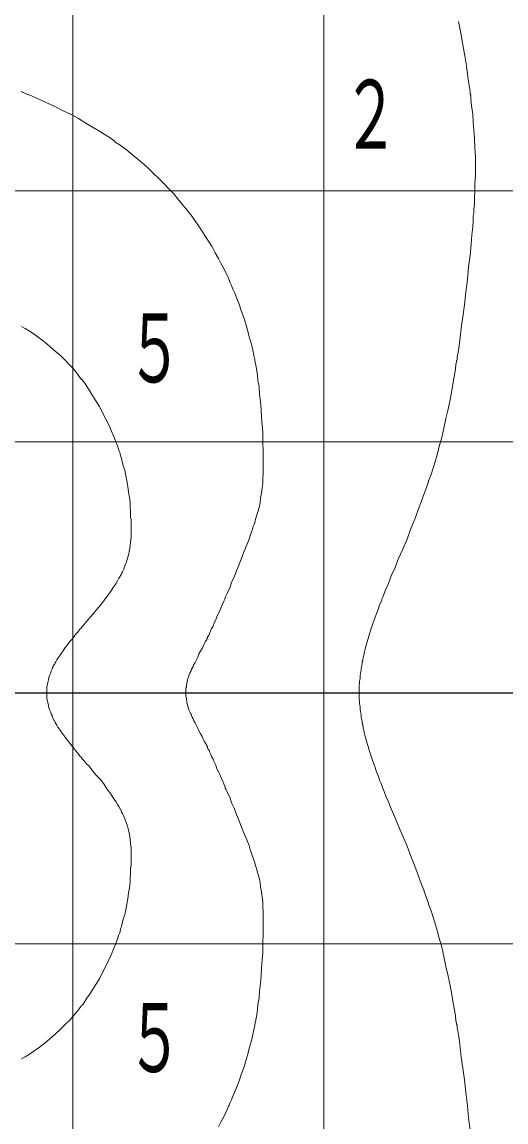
# Model space of a CAD drawing. Units: millimetres on the paper, scale 1:30. Extents: x 895 to 1260, y -330 to -40.
# Drawn here: x 1200.58 to 1213.46, y -127.95 to -98.69 of the extents above; entities that cross this region are included whole.
import ezdxf
from ezdxf.enums import TextEntityAlignment as Align

# ---------------------------------------------------------------- set-up
doc = ezdxf.new("R2010")
doc.units = ezdxf.units.MM
doc.layers.add('1_300', color=7, linetype='Continuous', lineweight=13)
doc.styles.add('ＭＳ ゴシック', font='')
doc.styles.get('ＭＳ ゴシック').set_extended_font_data('MS Gothic')

msp = doc.modelspace()

# ---------------------------------------------------------------- linework, layer by layer
at = {"layer": '1_300', "color": 70}
for p, q in [((1201.932, -63.129), (1201.932, -169.917)), ((1208.613, -63.129), (1208.613, -169.917)), ((1148.537, -103.174), (1241.977, -103.174)), ((1148.537, -109.855), (1241.977, -109.855)), ((1148.537, -123.209), (1241.977, -123.209))]:
    msp.add_line(p, q, dxfattribs=at)
at = {"layer": '1_300', "color": 1, "lineweight": 25}
msp.add_line((1148.537, -116.528), (1241.977, -116.528), dxfattribs=at)
at = {"layer": '1_300', "color": 4}
for points in [[(1212.196, -98.675), (1212.252, -98.983), (1212.308, -99.291), (1212.364, -99.585), (1212.406, -99.851), (1212.434, -100.075), (1212.462, -100.271), (1212.49, -100.425), (1212.504, -100.537), (1212.504, -100.607), (1212.518, -100.635), (1212.518, -100.649), (1212.518, -100.719), (1212.532, -100.832), (1212.546, -100.972), (1212.574, -101.14), (1212.588, -101.35), (1212.602, -101.56), (1212.616, -101.798), (1212.63, -102.036), (1212.644, -102.288), (1212.644, -102.526), (1212.644, -102.764), (1212.63, -102.988), (1212.63, -103.198), (1212.616, -103.38), (1212.616, -103.535), (1212.602, -103.661), (1212.602, -103.731), (1212.602, -103.745), (1212.602, -103.773), (1212.588, -103.843), (1212.588, -103.969), (1212.574, -104.137), (1212.546, -104.347), (1212.532, -104.599), (1212.504, -104.893), (1212.462, -105.201), (1212.434, -105.537), (1212.392, -105.873), (1212.35, -106.21), (1212.308, -106.532), (1212.266, -106.826), (1212.238, -107.078), (1212.21, -107.302), (1212.182, -107.47), (1212.154, -107.596), (1212.154, -107.68), (1212.14, -107.694), (1212.14, -107.722), (1212.126, -107.792), (1212.112, -107.918), (1212.084, -108.072), (1212.056, -108.268), (1212.014, -108.492), (1211.972, -108.73), (1211.916, -108.983), (1211.86, -109.235), (1211.804, -109.487), (1211.748, -109.739), (1211.678, -109.977), (1211.622, -110.201), (1211.566, -110.411), (1211.51, -110.579), (1211.468, -110.719), (1211.426, -110.831), (1211.398, -110.887), (1211.398, -110.915), (1211.384, -110.929), (1211.37, -110.999), (1211.328, -111.111), (1211.272, -111.252), (1211.202, -111.448), (1211.118, -111.658), (1211.034, -111.91), (1210.922, -112.162), (1210.824, -112.442), (1210.712, -112.708), (1210.599, -112.96), (1210.501, -113.212), (1210.403, -113.422), (1210.333, -113.618), (1210.263, -113.773), (1210.221, -113.884), (1210.179, -113.982), (1210.165, -114.025), (1210.151, -114.039), (1210.151, -114.067), (1210.137, -114.109), (1210.095, -114.193), (1210.067, -114.291), (1210.011, -114.417), (1209.969, -114.543), (1209.913, -114.683), (1209.871, -114.823), (1209.829, -114.963), (1209.787, -115.089), (1209.759, -115.201), (1209.731, -115.299), (1209.703, -115.397), (1209.689, -115.467), (1209.675, -115.537), (1209.661, -115.579), (1209.661, -115.621), (1209.647, -115.635), (1209.647, -115.649), (1209.647, -115.677), (1209.633, -115.705), (1209.633, -115.747), (1209.619, -115.803), (1209.605, -115.873), (1209.605, -115.929), (1209.591, -115.999), (1209.577, -116.083), (1209.577, -116.153), (1209.563, -116.223), (1209.563, -116.279), (1209.549, -116.335), (1209.549, -116.391), (1209.549, -116.433), (1209.549, -116.476), (1209.549, -116.503), (1209.549, -116.518), (1209.549, -116.531), (1209.549, -116.546), (1209.549, -116.574), (1209.549, -116.602), (1209.549, -116.657), (1209.549, -116.7), (1209.563, -116.77), (1209.563, -116.826), (1209.577, -116.896), (1209.577, -116.966), (1209.591, -117.036), (1209.605, -117.106), (1209.605, -117.176), (1209.619, -117.246), (1209.633, -117.288), (1209.633, -117.344), (1209.647, -117.372), (1209.647, -117.4), (1209.647, -117.414), (1209.661, -117.428), (1209.661, -117.47), (1209.675, -117.512), (1209.689, -117.582), (1209.703, -117.652), (1209.731, -117.736), (1209.759, -117.848), (1209.787, -117.96), (1209.829, -118.086), (1209.871, -118.212), (1209.913, -118.352), (1209.969, -118.492), (1210.011, -118.632), (1210.067, -118.758), (1210.095, -118.856), (1210.137, -118.94), (1210.151, -118.982), (1210.151, -118.996), (1210.165, -119.025), (1210.179, -119.066), (1210.221, -119.151), (1210.263, -119.277), (1210.333, -119.431), (1210.403, -119.613), (1210.501, -119.837), (1210.599, -120.075), (1210.712, -120.341), (1210.824, -120.607), (1210.922, -120.873), (1211.034, -121.139), (1211.118, -121.377), (1211.202, -121.602), (1211.272, -121.783), (1211.328, -121.938), (1211.37, -122.05), (1211.384, -122.106), (1211.398, -122.134), (1211.398, -122.148), (1211.426, -122.218), (1211.468, -122.33), (1211.51, -122.47), (1211.566, -122.638), (1211.622, -122.848), (1211.678, -123.058), (1211.748, -123.296), (1211.804, -123.548), (1211.86, -123.814), (1211.916, -124.066), (1211.972, -124.318), (1212.014, -124.556), (1212.056, -124.781), (1212.084, -124.963), (1212.112, -125.131), (1212.126, -125.243), (1212.14, -125.327), (1212.14, -125.341), (1212.154, -125.369), (1212.154, -125.439), (1212.182, -125.565), (1212.21, -125.747), (1212.238, -125.957), (1212.266, -126.223), (1212.308, -126.517), (1212.35, -126.825), (1212.392, -127.161), (1212.434, -127.512), (1212.462, -127.834), (1212.504, -128.156)], [(1200.558, -100.537), (1200.614, -100.565), (1200.628, -100.565), (1200.656, -100.579), (1200.712, -100.607), (1200.796, -100.635), (1200.936, -100.691), (1201.09, -100.762), (1201.258, -100.846), (1201.454, -100.93), (1201.664, -101.042), (1201.874, -101.14), (1202.084, -101.252), (1202.28, -101.378), (1202.476, -101.49), (1202.644, -101.588), (1202.799, -101.686), (1202.925, -101.77), (1203.023, -101.84), (1203.093, -101.896), (1203.135, -101.924), (1203.163, -101.938), (1203.177, -101.952), (1203.219, -101.98), (1203.289, -102.036), (1203.387, -102.106), (1203.499, -102.204), (1203.625, -102.302), (1203.779, -102.428), (1203.919, -102.554), (1204.073, -102.708), (1204.227, -102.848), (1204.367, -102.988), (1204.493, -103.128), (1204.619, -103.254), (1204.717, -103.38), (1204.801, -103.478), (1204.871, -103.563), (1204.913, -103.619), (1204.955, -103.661), (1204.955, -103.675), (1204.969, -103.675), (1204.997, -103.717), (1205.039, -103.773), (1205.11, -103.857), (1205.179, -103.969), (1205.264, -104.081), (1205.362, -104.221), (1205.446, -104.361), (1205.544, -104.515), (1205.642, -104.669), (1205.726, -104.823), (1205.81, -104.977), (1205.88, -105.117), (1205.95, -105.243), (1206.006, -105.355), (1206.048, -105.439), (1206.076, -105.509), (1206.09, -105.551), (1206.104, -105.565), (1206.104, -105.579), (1206.118, -105.621), (1206.16, -105.691), (1206.188, -105.789), (1206.244, -105.901), (1206.3, -106.042), (1206.356, -106.196), (1206.412, -106.364), (1206.482, -106.546), (1206.538, -106.728), (1206.594, -106.91), (1206.636, -107.092), (1206.692, -107.26), (1206.72, -107.414), (1206.748, -107.554), (1206.776, -107.666), (1206.79, -107.75), (1206.804, -107.806), (1206.804, -107.82), (1206.804, -107.834), (1206.818, -107.89), (1206.832, -107.974), (1206.846, -108.086), (1206.86, -108.226), (1206.888, -108.394), (1206.902, -108.591), (1206.93, -108.787), (1206.944, -108.997), (1206.958, -109.207), (1206.972, -109.403), (1206.986, -109.599), (1206.986, -109.767), (1206.986, -109.921), (1207, -110.047), (1207, -110.145), (1207, -110.215), (1207, -110.257), (1207, -110.271), (1207, -110.285), (1207, -110.313), (1207, -110.383), (1207, -110.467), (1207, -110.579), (1207, -110.691), (1206.986, -110.817), (1206.986, -110.943), (1206.972, -111.083), (1206.958, -111.223), (1206.93, -111.35), (1206.916, -111.476), (1206.888, -111.602), (1206.86, -111.714), (1206.832, -111.798), (1206.804, -111.882), (1206.79, -111.952), (1206.776, -111.98), (1206.776, -111.994), (1206.776, -112.008), (1206.762, -112.05), (1206.734, -112.106), (1206.706, -112.204), (1206.664, -112.316), (1206.622, -112.442), (1206.566, -112.596), (1206.496, -112.764), (1206.426, -112.946), (1206.356, -113.114), (1206.286, -113.282), (1206.23, -113.45), (1206.16, -113.59), (1206.118, -113.716), (1206.076, -113.814), (1206.034, -113.899), (1206.006, -113.954), (1205.992, -113.982), (1205.992, -113.997), (1205.992, -114.011), (1205.978, -114.039), (1205.95, -114.095), (1205.922, -114.151), (1205.894, -114.235), (1205.852, -114.319), (1205.81, -114.417), (1205.768, -114.501), (1205.74, -114.585), (1205.698, -114.669), (1205.67, -114.753), (1205.628, -114.823), (1205.6, -114.893), (1205.572, -114.949), (1205.558, -114.991), (1205.53, -115.033), (1205.515, -115.061), (1205.515, -115.075), (1205.515, -115.089), (1205.502, -115.089), (1205.502, -115.103), (1205.488, -115.131), (1205.46, -115.173), (1205.432, -115.229), (1205.404, -115.285), (1205.376, -115.355), (1205.334, -115.425), (1205.291, -115.495), (1205.264, -115.579), (1205.221, -115.649), (1205.193, -115.719), (1205.151, -115.775), (1205.138, -115.831), (1205.11, -115.873), (1205.095, -115.901), (1205.081, -115.929), (1205.081, -115.943), (1205.081, -115.957), (1205.067, -115.957), (1205.067, -115.971), (1205.053, -115.999), (1205.039, -116.027), (1205.025, -116.069), (1205.011, -116.111), (1204.997, -116.153), (1204.983, -116.195), (1204.969, -116.252), (1204.969, -116.293), (1204.955, -116.335), (1204.955, -116.377), (1204.941, -116.405), (1204.941, -116.448), (1204.941, -116.476), (1204.941, -116.489), (1204.941, -116.503), (1204.941, -116.518), (1204.941, -116.531), (1204.941, -116.546), (1204.941, -116.574), (1204.941, -116.602), (1204.941, -116.629), (1204.955, -116.672), (1204.955, -116.714), (1204.969, -116.756), (1204.969, -116.798), (1204.983, -116.84), (1204.997, -116.896), (1205.011, -116.938), (1205.025, -116.98), (1205.039, -117.022), (1205.053, -117.05), (1205.067, -117.078), (1205.067, -117.092), (1205.081, -117.092), (1205.081, -117.106), (1205.095, -117.134), (1205.11, -117.176), (1205.138, -117.218), (1205.151, -117.274), (1205.193, -117.33), (1205.221, -117.4), (1205.264, -117.47), (1205.291, -117.54), (1205.334, -117.624), (1205.376, -117.694), (1205.404, -117.764), (1205.432, -117.82), (1205.46, -117.862), (1205.488, -117.904), (1205.502, -117.932), (1205.502, -117.96), (1205.515, -117.96), (1205.515, -117.988), (1205.53, -118.016), (1205.558, -118.058), (1205.572, -118.1), (1205.6, -118.156), (1205.628, -118.226), (1205.67, -118.296), (1205.698, -118.366), (1205.74, -118.45), (1205.768, -118.548), (1205.81, -118.632), (1205.852, -118.716), (1205.894, -118.814), (1205.922, -118.884), (1205.95, -118.954), (1205.978, -119.01), (1205.992, -119.038), (1205.992, -119.053), (1205.992, -119.066), (1206.006, -119.095), (1206.034, -119.151), (1206.076, -119.234), (1206.118, -119.332), (1206.16, -119.459), (1206.23, -119.599), (1206.286, -119.767), (1206.356, -119.935), (1206.426, -120.103), (1206.496, -120.285), (1206.566, -120.439), (1206.622, -120.593), (1206.664, -120.733), (1206.706, -120.845), (1206.734, -120.929), (1206.762, -120.999), (1206.776, -121.041), (1206.776, -121.055), (1206.79, -121.097), (1206.804, -121.153), (1206.832, -121.237), (1206.86, -121.335), (1206.888, -121.447), (1206.916, -121.573), (1206.93, -121.7), (1206.958, -121.826), (1206.972, -121.966), (1206.986, -122.092), (1206.986, -122.232), (1207, -122.358), (1207, -122.47), (1207, -122.568), (1207, -122.666), (1207, -122.722), (1207, -122.764), (1207, -122.778), (1207, -122.792), (1207, -122.834), (1207, -122.904), (1207, -123.002), (1206.986, -123.128), (1206.986, -123.282), (1206.986, -123.45), (1206.972, -123.632), (1206.958, -123.842), (1206.944, -124.052), (1206.93, -124.262), (1206.902, -124.458), (1206.888, -124.655), (1206.86, -124.823), (1206.846, -124.963), (1206.832, -125.075), (1206.818, -125.159), (1206.804, -125.215), (1206.804, -125.229), (1206.804, -125.243), (1206.79, -125.299), (1206.776, -125.383), (1206.748, -125.495), (1206.72, -125.621), (1206.692, -125.775), (1206.636, -125.957), (1206.594, -126.139), (1206.538, -126.321), (1206.482, -126.503), (1206.412, -126.685), (1206.356, -126.854), (1206.3, -127.007), (1206.244, -127.148), (1206.188, -127.26), (1206.16, -127.358), (1206.118, -127.428), (1206.104, -127.47), (1206.104, -127.484), (1206.09, -127.498), (1206.076, -127.526), (1206.048, -127.596), (1206.006, -127.694), (1205.95, -127.806), (1205.88, -127.932), (1205.81, -128.072)], [(1200.572, -106.784), (1200.67, -106.84), (1200.782, -106.91), (1200.908, -106.994), (1201.048, -107.092), (1201.188, -107.204), (1201.328, -107.316), (1201.468, -107.442), (1201.608, -107.554), (1201.734, -107.68), (1201.846, -107.806), (1201.944, -107.904), (1202.028, -108.002), (1202.084, -108.086), (1202.126, -108.142), (1202.154, -108.184), (1202.168, -108.198), (1202.182, -108.198), (1202.21, -108.24), (1202.252, -108.296), (1202.308, -108.38), (1202.378, -108.492), (1202.463, -108.618), (1202.546, -108.759), (1202.644, -108.913), (1202.729, -109.081), (1202.813, -109.249), (1202.897, -109.403), (1202.967, -109.571), (1203.023, -109.711), (1203.079, -109.851), (1203.121, -109.963), (1203.149, -110.047), (1203.177, -110.117), (1203.191, -110.159), (1203.191, -110.173), (1203.191, -110.187), (1203.205, -110.229), (1203.233, -110.285), (1203.247, -110.383), (1203.275, -110.481), (1203.317, -110.607), (1203.345, -110.747), (1203.373, -110.887), (1203.401, -111.041), (1203.415, -111.195), (1203.443, -111.336), (1203.457, -111.462), (1203.457, -111.588), (1203.471, -111.7), (1203.471, -111.784), (1203.471, -111.868), (1203.485, -111.91), (1203.485, -111.952), (1203.485, -111.966), (1203.485, -111.994), (1203.485, -112.05), (1203.485, -112.12), (1203.485, -112.204), (1203.485, -112.302), (1203.485, -112.4), (1203.471, -112.512), (1203.457, -112.624), (1203.443, -112.736), (1203.415, -112.862), (1203.387, -112.96), (1203.359, -113.072), (1203.317, -113.156), (1203.289, -113.24), (1203.261, -113.31), (1203.233, -113.352), (1203.219, -113.38), (1203.219, -113.394), (1203.205, -113.408), (1203.191, -113.436), (1203.163, -113.478), (1203.121, -113.548), (1203.079, -113.632), (1203.009, -113.73), (1202.939, -113.843), (1202.84, -113.969), (1202.757, -114.08), (1202.659, -114.207), (1202.561, -114.333), (1202.463, -114.445), (1202.378, -114.543), (1202.294, -114.641), (1202.238, -114.711), (1202.182, -114.767), (1202.154, -114.809), (1202.126, -114.837), (1202.126, -114.851), (1202.112, -114.851), (1202.098, -114.879), (1202.056, -114.921), (1202.014, -114.963), (1201.972, -115.033), (1201.916, -115.103), (1201.846, -115.173), (1201.79, -115.257), (1201.734, -115.327), (1201.678, -115.411), (1201.622, -115.481), (1201.58, -115.551), (1201.538, -115.607), (1201.51, -115.649), (1201.482, -115.705), (1201.468, -115.733), (1201.454, -115.761), (1201.44, -115.775), (1201.44, -115.789), (1201.426, -115.803), (1201.412, -115.831), (1201.398, -115.859), (1201.384, -115.901), (1201.356, -115.957), (1201.342, -116.013), (1201.314, -116.069), (1201.3, -116.125), (1201.286, -116.181), (1201.272, -116.252), (1201.258, -116.307), (1201.244, -116.363), (1201.244, -116.405), (1201.244, -116.448), (1201.244, -116.476), (1201.244, -116.503), (1201.244, -116.518), (1201.244, -116.531), (1201.244, -116.546), (1201.244, -116.559), (1201.244, -116.602), (1201.244, -116.644), (1201.244, -116.686), (1201.258, -116.742), (1201.272, -116.798), (1201.286, -116.854), (1201.3, -116.924), (1201.314, -116.98), (1201.342, -117.036), (1201.356, -117.092), (1201.384, -117.134), (1201.398, -117.176), (1201.412, -117.218), (1201.426, -117.246), (1201.44, -117.26), (1201.44, -117.274), (1201.454, -117.288), (1201.468, -117.316), (1201.482, -117.344), (1201.51, -117.386), (1201.538, -117.442), (1201.58, -117.498), (1201.622, -117.568), (1201.678, -117.638), (1201.734, -117.708), (1201.79, -117.792), (1201.846, -117.862), (1201.916, -117.946), (1201.972, -118.016), (1202.014, -118.072), (1202.056, -118.128), (1202.098, -118.17), (1202.112, -118.198), (1202.126, -118.198), (1202.126, -118.212), (1202.154, -118.24), (1202.182, -118.282), (1202.238, -118.338), (1202.294, -118.408), (1202.378, -118.492), (1202.463, -118.604), (1202.561, -118.716), (1202.659, -118.828), (1202.757, -118.954), (1202.84, -119.08), (1202.939, -119.206), (1203.009, -119.319), (1203.079, -119.417), (1203.121, -119.501), (1203.163, -119.557), (1203.191, -119.613), (1203.205, -119.641), (1203.219, -119.655), (1203.219, -119.669), (1203.233, -119.697), (1203.261, -119.739), (1203.289, -119.809), (1203.317, -119.879), (1203.359, -119.977), (1203.387, -120.075), (1203.415, -120.187), (1203.443, -120.299), (1203.457, -120.425), (1203.471, -120.537), (1203.485, -120.649), (1203.485, -120.747), (1203.485, -120.845), (1203.485, -120.929), (1203.485, -120.999), (1203.485, -121.041), (1203.485, -121.083), (1203.485, -121.097), (1203.485, -121.125), (1203.471, -121.181), (1203.471, -121.251), (1203.471, -121.349), (1203.457, -121.447), (1203.457, -121.573), (1203.443, -121.713), (1203.415, -121.854), (1203.401, -122.008), (1203.373, -122.148), (1203.345, -122.302), (1203.317, -122.428), (1203.275, -122.554), (1203.247, -122.666), (1203.233, -122.75), (1203.205, -122.82), (1203.191, -122.862), (1203.191, -122.876), (1203.191, -122.89), (1203.177, -122.932), (1203.149, -122.988), (1203.121, -123.086), (1203.079, -123.198), (1203.023, -123.324), (1202.967, -123.478), (1202.897, -123.632), (1202.813, -123.8), (1202.729, -123.968), (1202.644, -124.136), (1202.546, -124.29), (1202.463, -124.43), (1202.378, -124.556), (1202.308, -124.655), (1202.252, -124.739), (1202.21, -124.809), (1202.182, -124.837), (1202.168, -124.851), (1202.154, -124.865), (1202.126, -124.907), (1202.084, -124.963), (1202.028, -125.033), (1201.944, -125.131), (1201.846, -125.243), (1201.734, -125.355), (1201.608, -125.481), (1201.468, -125.607), (1201.328, -125.733), (1201.188, -125.845), (1201.048, -125.957), (1200.908, -126.055), (1200.782, -126.139), (1200.67, -126.209), (1200.572, -126.265)]]:
    msp.add_lwpolyline(points, dxfattribs=at)

# ---------------------------------------------------------------- texts
at = {"layer": '1_300', "style": 'ＭＳ ゴシック', "width": 0.6}
for s, p in [('２', (1209.105, -101.141)), ('５', (1203.362, -107.356)), ('５', (1203.362, -125.7))]:
    msp.add_text(s, height=1.833, dxfattribs=at).set_placement(p, align=Align.MIDDLE_LEFT)

doc.saveas('drawing.dxf')
